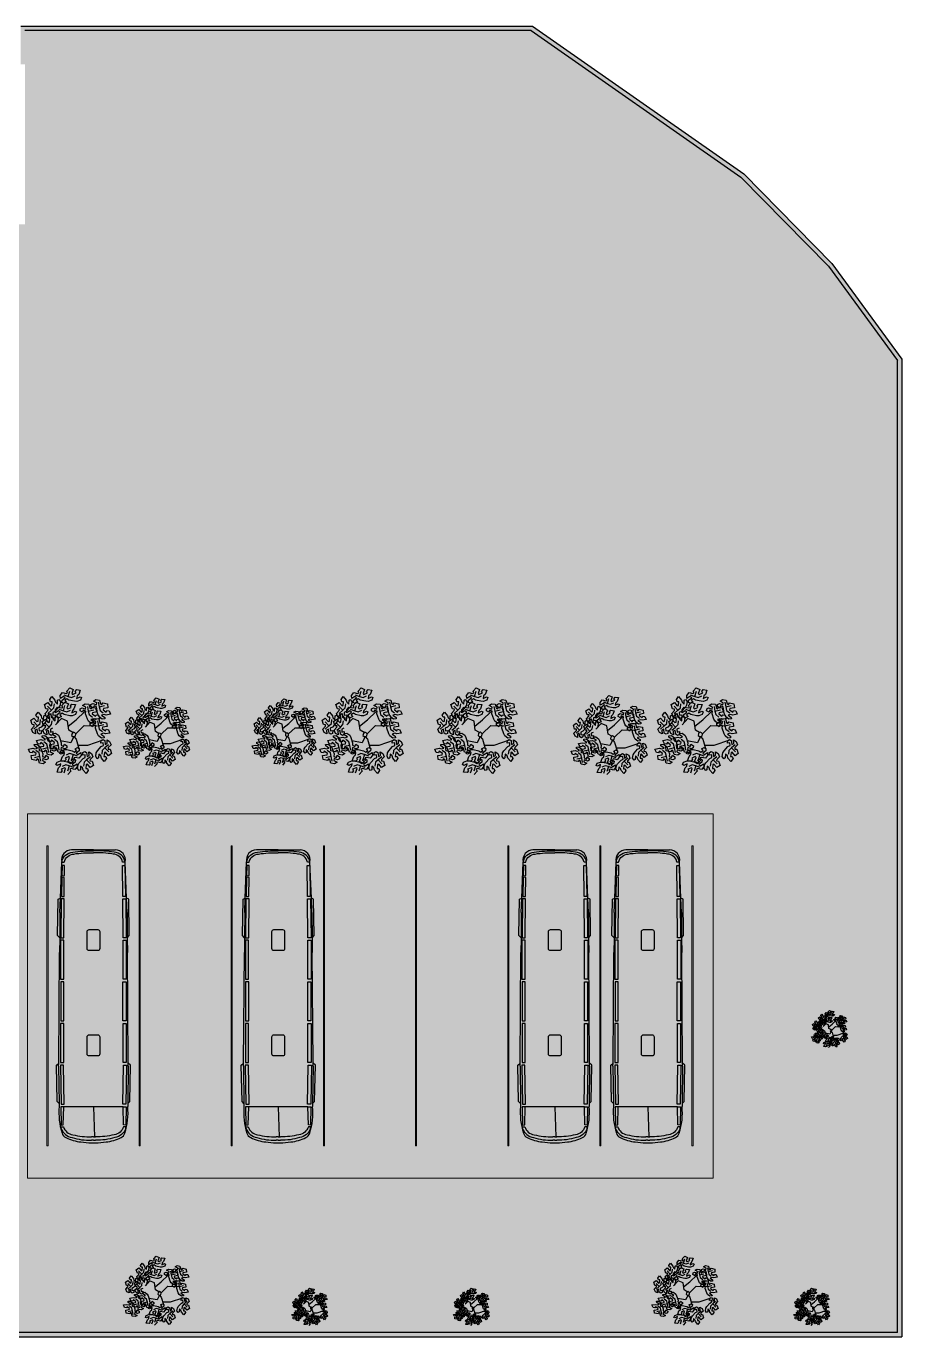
# Model space of a CAD drawing. Header units: metres. Extents: x 1186 to 11427, y -5173 to 11421.
# Drawn here: x 1625.1 to 1666, y 1522.6 to 1583.7 of the extents above; entities that cross this region are included whole.
import ezdxf

# ---------------------------------------------------------------- set-up
doc = ezdxf.new("R2010")
doc.units = ezdxf.units.M
doc.header["$LTSCALE"] = 8
doc.layers.get('0').update_dxf_attribs({"lineweight": 5})
for name, color, linetype in [('AL_MOBILIARIO', 8, 'Continuous'), ('AL_VEGETAÇÃO', 84, 'Continuous'), ('ARQ-PAR', 5, 'Continuous')]:
    doc.layers.add(name, color=color, linetype=linetype)

# ---------------------------------------------------------------- blocks, each defined once
blk = doc.blocks.new('arv7p')
at = {"layer": 'AL_VEGETAÇÃO', "color": 85}
for p, q in [((109.759, -13.507), (109.862, -13.37)), ((109.862, -13.37), (109.998, -13.53)), ((110.249, -13.319), (110.352, -13.184)), ((110.254, -13.457), (110.249, -13.319)), ((110.396, -13.362), (110.254, -13.457)), ((110.333, -13.537), (110.475, -13.427)), ((110.352, -13.184), (110.53, -13.229)), ((110.475, -13.427), (110.396, -13.362)), ((110.409, -13.286), (110.619, -13.363)), ((110.53, -13.229), (110.591, -13.2)), ((110.549, -13.114), (110.69, -12.957)), ((110.591, -13.2), (110.549, -13.114)), ((110.549, -13.114), (110.549, -13.114)), ((110.619, -13.363), (110.695, -13.111)), ((110.619, -13.363), (110.782, -13.406)), ((110.69, -12.957), (110.854, -13.032)), ((110.782, -13.406), (110.949, -13.335)), ((110.854, -13.032), (110.784, -13.23)), ((110.784, -13.23), (110.824, -13.269)), ((110.824, -13.269), (110.991, -13.198)), ((110.95, -13.128), (111.016, -13.045)), ((110.991, -13.198), (110.95, -13.128)), ((111.042, -13.339), (111.015, -13.461)), ((111.015, -13.461), (111.174, -13.381)), ((111.016, -13.045), (111.186, -13.067)), ((111.116, -13.264), (111.042, -13.339)), ((111.186, -13.067), (111.116, -13.264)), ((111.174, -13.381), (111.237, -13.415)), ((111.237, -13.415), (111.187, -13.528)), ((109.519, -13.745), (109.666, -13.641)), ((109.584, -13.946), (109.519, -13.745)), ((109.546, -14.152), (109.674, -14.019)), ((109.68, -13.953), (109.584, -13.946)), ((109.584, -13.946), (109.584, -13.946)), ((109.835, -14.009), (109.655, -13.818)), ((109.664, -14.153), (109.835, -14.009)), ((109.666, -13.641), (109.802, -13.8)), ((109.674, -14.019), (109.68, -13.953)), ((109.797, -13.606), (109.759, -13.507)), ((109.878, -13.606), (109.797, -13.606)), ((109.802, -13.8), (109.857, -13.785)), ((109.835, -14.009), (109.954, -13.89)), ((109.857, -13.785), (109.878, -13.606)), ((110.002, -14.063), (109.898, -14.112)), ((109.954, -13.89), (109.976, -13.71)), ((109.998, -13.53), (110.025, -13.632)), ((110.18, -13.862), (110.002, -14.063)), ((110.024, -13.99), (110.127, -13.855)), ((110.029, -14.129), (110.024, -13.99)), ((110.025, -13.632), (110.118, -13.715)), ((110.172, -14.034), (110.029, -14.129)), ((110.118, -13.715), (110.128, -13.538)), ((110.127, -13.855), (110.305, -13.9)), ((110.128, -13.538), (110.188, -13.501)), ((110.251, -14.098), (110.172, -14.034)), ((110.238, -13.771), (110.18, -13.862)), ((110.184, -13.957), (110.395, -14.034)), ((110.188, -13.501), (110.262, -13.601)), ((110.262, -13.601), (110.238, -13.771)), ((110.305, -13.9), (110.366, -13.871)), ((110.324, -13.785), (110.465, -13.628)), ((110.366, -13.871), (110.324, -13.785)), ((110.324, -13.785), (110.324, -13.785)), ((110.329, -13.637), (110.333, -13.537)), ((110.408, -13.686), (110.329, -13.637)), ((110.333, -13.537), (110.333, -13.537)), ((110.395, -14.034), (110.471, -13.783)), ((110.395, -14.034), (110.558, -14.078)), ((110.529, -13.628), (110.408, -13.686)), ((110.562, -13.468), (110.456, -13.541)), ((110.456, -13.541), (110.529, -13.628)), ((110.465, -13.628), (110.629, -13.703)), ((110.558, -14.078), (110.724, -14.007)), ((110.629, -13.703), (110.559, -13.901)), ((110.559, -13.901), (110.599, -13.941)), ((110.656, -13.534), (110.562, -13.468)), ((110.599, -13.941), (110.766, -13.87)), ((110.919, -13.588), (110.656, -13.534)), ((110.725, -13.799), (110.791, -13.717)), ((110.766, -13.87), (110.725, -13.799)), ((110.817, -14.01), (110.79, -14.132)), ((110.79, -14.132), (110.949, -14.053)), ((110.791, -13.717), (110.961, -13.738)), ((110.891, -13.935), (110.817, -14.01)), ((110.961, -13.738), (110.891, -13.935)), ((111.027, -13.592), (110.919, -13.588)), ((110.949, -14.053), (111.012, -14.086)), ((110.988, -14.459), (111.394, -14.059)), ((111.187, -13.528), (111.027, -13.592)), ((111.174, -14.027), (111.177, -13.935)), ((111.284, -14.103), (111.174, -14.027)), ((111.177, -13.935), (111.265, -13.889)), ((111.265, -13.889), (111.265, -13.889)), ((111.265, -13.889), (111.432, -13.957)), ((111.323, -13.997), (111.284, -14.103)), ((111.294, -13.78), (111.412, -13.706)), ((111.448, -13.856), (111.294, -13.78)), ((111.439, -14.052), (111.323, -13.997)), ((111.412, -13.706), (111.58, -13.728)), ((111.429, -14.167), (111.439, -14.052)), ((111.432, -13.957), (111.448, -13.856)), ((111.521, -13.829), (111.56, -14.049)), ((111.56, -14.049), (111.815, -13.989)), ((111.56, -14.049), (111.603, -14.212)), ((111.58, -13.728), (111.631, -13.905)), ((111.631, -13.905), (111.686, -13.943)), ((111.677, -13.829), (111.68, -13.736)), ((111.787, -13.905), (111.677, -13.829)), ((111.68, -13.736), (111.768, -13.69)), ((111.686, -13.943), (111.74, -13.864)), ((111.74, -13.864), (111.74, -13.864)), ((111.74, -13.864), (111.946, -13.908)), ((111.768, -13.69), (111.768, -13.69)), ((111.768, -13.69), (111.935, -13.758)), ((111.826, -13.799), (111.787, -13.905)), ((111.797, -13.581), (111.915, -13.508)), ((111.951, -13.657), (111.797, -13.581)), ((111.942, -13.853), (111.826, -13.799)), ((111.915, -13.508), (112.083, -13.529)), ((111.932, -13.968), (111.942, -13.853)), ((112.017, -14.223), (111.932, -13.968)), ((111.935, -13.758), (111.951, -13.657)), ((111.946, -13.908), (111.963, -14.087)), ((112.024, -13.63), (112.062, -13.85)), ((112.062, -13.85), (112.318, -13.791)), ((112.062, -13.85), (112.106, -14.014)), ((112.083, -13.529), (112.134, -13.706)), ((112.106, -14.014), (112.251, -14.123)), ((112.134, -13.706), (112.189, -13.744)), ((112.189, -13.744), (112.243, -13.665)), ((112.243, -13.665), (112.243, -13.665)), ((112.243, -13.665), (112.449, -13.709)), ((112.26, -13.927), (112.245, -13.981)), ((112.245, -13.981), (112.39, -14.09)), ((112.466, -13.888), (112.26, -13.927)), ((112.39, -14.09), (112.431, -14.019)), ((112.431, -14.019), (112.535, -14.036)), ((112.449, -13.709), (112.466, -13.888)), ((112.535, -14.036), (112.602, -14.193)), ((108.875, -14.475), (109.021, -14.371)), ((108.94, -14.676), (108.875, -14.475)), ((109.035, -14.683), (108.94, -14.676)), ((108.94, -14.676), (108.94, -14.676)), ((109.19, -14.739), (109.011, -14.548)), ((109.021, -14.371), (109.158, -14.53)), ((109.114, -14.237), (109.217, -14.101)), ((109.152, -14.336), (109.114, -14.237)), ((109.234, -14.336), (109.152, -14.336)), ((109.158, -14.53), (109.212, -14.516)), ((109.19, -14.739), (109.31, -14.62)), ((109.212, -14.516), (109.234, -14.336)), ((109.217, -14.101), (109.353, -14.26)), ((109.31, -14.62), (109.332, -14.44)), ((109.353, -14.26), (109.381, -14.362)), ((109.536, -14.592), (109.357, -14.793)), ((109.381, -14.362), (109.473, -14.446)), ((109.41, -14.528), (109.556, -14.424)), ((109.475, -14.729), (109.41, -14.528)), ((109.473, -14.446), (109.484, -14.269)), ((109.484, -14.269), (109.544, -14.231)), ((109.593, -14.501), (109.536, -14.592)), ((109.544, -14.231), (109.617, -14.331)), ((109.612, -14.308), (109.546, -14.152)), ((109.725, -14.792), (109.546, -14.601)), ((109.556, -14.424), (109.693, -14.583)), ((109.617, -14.331), (109.593, -14.501)), ((109.734, -14.373), (109.612, -14.308)), ((109.649, -14.29), (109.753, -14.154)), ((109.687, -14.389), (109.649, -14.29)), ((109.769, -14.389), (109.687, -14.389)), ((109.693, -14.583), (109.747, -14.568)), ((109.819, -14.166), (109.723, -14.202)), ((109.723, -14.202), (109.734, -14.373)), ((109.725, -14.792), (109.845, -14.673)), ((109.747, -14.568), (109.769, -14.389)), ((109.753, -14.154), (109.888, -14.313)), ((109.843, -14.344), (109.819, -14.166)), ((109.927, -14.398), (109.843, -14.344)), ((109.843, -14.344), (109.843, -14.344)), ((109.845, -14.673), (109.867, -14.493)), ((109.888, -14.313), (109.916, -14.415)), ((109.898, -14.112), (109.908, -14.24)), ((109.908, -14.24), (110.02, -14.221)), ((109.916, -14.415), (110.008, -14.498)), ((110.009, -14.354), (109.927, -14.398)), ((110.008, -14.498), (110.019, -14.321)), ((110.02, -14.221), (110.009, -14.354)), ((110.019, -14.321), (110.079, -14.284)), ((110.301, -14.396), (110.031, -14.69)), ((110.128, -14.554), (110.071, -14.645)), ((110.079, -14.284), (110.152, -14.384)), ((110.104, -14.308), (110.108, -14.208)), ((110.183, -14.357), (110.104, -14.308)), ((110.108, -14.208), (110.251, -14.098)), ((110.108, -14.208), (110.108, -14.208)), ((110.152, -14.384), (110.128, -14.554)), ((110.304, -14.3), (110.183, -14.357)), ((110.337, -14.139), (110.231, -14.213)), ((110.231, -14.213), (110.304, -14.3)), ((110.594, -14.511), (110.301, -14.396)), ((110.431, -14.205), (110.337, -14.139)), ((110.695, -14.259), (110.431, -14.205)), ((110.65, -14.932), (110.594, -14.511)), ((110.625, -14.744), (110.988, -14.459)), ((110.802, -14.263), (110.695, -14.259)), ((110.962, -14.199), (110.802, -14.263)), ((111.012, -14.086), (110.962, -14.199)), ((111.514, -14.422), (111.429, -14.167)), ((111.565, -14.517), (111.514, -14.422)), ((111.7, -14.623), (111.565, -14.517)), ((111.603, -14.212), (111.748, -14.321)), ((111.643, -14.705), (111.646, -14.613)), ((111.646, -14.613), (111.734, -14.567)), ((111.791, -14.403), (111.672, -14.441)), ((111.672, -14.441), (111.82, -14.539)), ((111.823, -14.61), (111.7, -14.623)), ((111.734, -14.567), (111.734, -14.567)), ((111.734, -14.567), (111.901, -14.634)), ((111.757, -14.125), (111.742, -14.18)), ((111.742, -14.18), (111.887, -14.288)), ((111.792, -14.675), (111.753, -14.781)), ((111.963, -14.087), (111.757, -14.125)), ((111.763, -14.458), (111.881, -14.384)), ((111.917, -14.534), (111.763, -14.458)), ((111.893, -14.43), (111.791, -14.403)), ((111.908, -14.73), (111.792, -14.675)), ((111.82, -14.539), (111.823, -14.61)), ((111.881, -14.384), (112.049, -14.406)), ((111.887, -14.288), (111.928, -14.218)), ((112.099, -14.392), (111.893, -14.43)), ((111.901, -14.634), (111.917, -14.534)), ((111.928, -14.218), (112.033, -14.234)), ((111.99, -14.507), (112.029, -14.727)), ((112.068, -14.318), (112.017, -14.223)), ((112.029, -14.727), (112.284, -14.667)), ((112.033, -14.234), (112.099, -14.392)), ((112.049, -14.406), (112.1, -14.583)), ((112.203, -14.424), (112.068, -14.318)), ((112.1, -14.583), (112.155, -14.621)), ((112.155, -14.621), (112.209, -14.542)), ((112.294, -14.204), (112.175, -14.242)), ((112.175, -14.242), (112.323, -14.34)), ((112.326, -14.411), (112.203, -14.424)), ((112.209, -14.542), (112.209, -14.542)), ((112.209, -14.542), (112.415, -14.586)), ((112.396, -14.231), (112.294, -14.204)), ((112.323, -14.34), (112.326, -14.411)), ((112.602, -14.193), (112.396, -14.231)), ((112.415, -14.586), (112.432, -14.765)), ((108.902, -14.882), (109.03, -14.749)), ((108.967, -15.038), (108.902, -14.882)), ((109.09, -15.103), (108.967, -15.038)), ((109.019, -14.883), (109.19, -14.739)), ((109.03, -14.749), (109.035, -14.683)), ((109.174, -14.896), (109.079, -14.932)), ((109.079, -14.932), (109.09, -15.103)), ((109.198, -15.074), (109.174, -14.896)), ((109.283, -15.128), (109.198, -15.074)), ((109.198, -15.074), (109.198, -15.074)), ((109.357, -14.793), (109.253, -14.842)), ((109.253, -14.842), (109.264, -14.97)), ((109.264, -14.97), (109.375, -14.951)), ((109.364, -15.084), (109.283, -15.128)), ((109.375, -14.951), (109.364, -15.084)), ((109.41, -15.196), (109.533, -15.183)), ((109.412, -15.267), (109.41, -15.196)), ((109.56, -15.365), (109.412, -15.267)), ((109.437, -14.935), (109.565, -14.802)), ((109.502, -15.091), (109.437, -14.935)), ((109.57, -14.736), (109.475, -14.729)), ((109.475, -14.729), (109.475, -14.729)), ((109.625, -15.156), (109.502, -15.091)), ((109.533, -15.183), (109.668, -15.289)), ((109.554, -14.936), (109.725, -14.792)), ((109.565, -14.802), (109.57, -14.736)), ((109.709, -14.949), (109.614, -14.985)), ((109.614, -14.985), (109.625, -15.156)), ((109.627, -15.301), (109.834, -15.263)), ((109.733, -15.127), (109.709, -14.949)), ((109.818, -15.181), (109.733, -15.127)), ((109.733, -15.127), (109.733, -15.127)), ((109.892, -14.846), (109.788, -14.895)), ((109.788, -14.895), (109.799, -15.023)), ((109.799, -15.023), (109.91, -15.004)), ((109.899, -15.137), (109.818, -15.181)), ((109.834, -15.263), (109.935, -15.291)), ((109.91, -15.004), (109.899, -15.137)), ((109.903, -15.084), (110.027, -15.07)), ((109.906, -15.155), (109.903, -15.084)), ((110.054, -15.252), (109.906, -15.155)), ((109.935, -15.291), (110.054, -15.252)), ((110.027, -15.07), (110.162, -15.176)), ((110.162, -15.176), (110.212, -15.272)), ((110.212, -15.272), (110.297, -15.527)), ((110.842, -15.047), (110.65, -14.932)), ((110.887, -15.237), (110.74, -15.521)), ((110.798, -15.097), (110.781, -15.186)), ((110.781, -15.186), (110.832, -15.233)), ((110.841, -15.047), (110.798, -15.097)), ((110.832, -15.233), (110.887, -15.237)), ((110.874, -15.028), (110.841, -15.047)), ((110.931, -15.06), (110.874, -15.028)), ((110.887, -15.237), (110.933, -15.228)), ((110.887, -15.237), (110.988, -15.363)), ((110.977, -15.1), (110.931, -15.06)), ((110.933, -15.228), (110.961, -15.194)), ((110.961, -15.194), (110.975, -15.121)), ((110.975, -15.121), (110.977, -15.1)), ((110.977, -15.1), (111.371, -14.722)), ((111.371, -14.722), (111.991, -14.732)), ((111.753, -14.781), (111.643, -14.705)), ((111.899, -14.844), (111.908, -14.73)), ((111.983, -15.1), (111.899, -14.844)), ((112.034, -15.195), (111.983, -15.1)), ((112.029, -14.727), (112.072, -14.89)), ((112.169, -15.301), (112.034, -15.195)), ((112.072, -14.89), (112.217, -14.999)), ((112.26, -15.081), (112.141, -15.119)), ((112.141, -15.119), (112.289, -15.217)), ((112.292, -15.288), (112.169, -15.301)), ((112.226, -14.803), (112.211, -14.858)), ((112.211, -14.858), (112.356, -14.966)), ((112.432, -14.765), (112.226, -14.803)), ((112.362, -15.108), (112.26, -15.081)), ((112.289, -15.217), (112.292, -15.288)), ((112.356, -14.966), (112.397, -14.896)), ((112.568, -15.07), (112.362, -15.108)), ((112.397, -14.896), (112.502, -14.912)), ((112.502, -14.912), (112.568, -15.07)), ((108.763, -15.817), (108.969, -15.78)), ((108.83, -15.975), (108.763, -15.817)), ((108.969, -15.78), (109.071, -15.807)), ((109.039, -15.6), (109.162, -15.586)), ((109.042, -15.671), (109.039, -15.6)), ((109.19, -15.769), (109.042, -15.671)), ((109.071, -15.807), (109.19, -15.769)), ((109.259, -15.997), (109.114, -15.888)), ((109.134, -15.414), (109.34, -15.376)), ((109.2, -15.571), (109.134, -15.414)), ((109.162, -15.586), (109.297, -15.692)), ((109.305, -15.588), (109.2, -15.571)), ((109.27, -15.719), (109.476, -15.68)), ((109.287, -15.898), (109.27, -15.719)), ((109.493, -15.942), (109.287, -15.898)), ((109.297, -15.692), (109.348, -15.788)), ((109.345, -15.517), (109.305, -15.588)), ((109.34, -15.376), (109.441, -15.403)), ((109.49, -15.626), (109.345, -15.517)), ((109.348, -15.788), (109.433, -16.043)), ((109.673, -15.757), (109.418, -15.816)), ((109.441, -15.403), (109.56, -15.365)), ((109.476, -15.68), (109.49, -15.626)), ((109.63, -15.593), (109.485, -15.484)), ((109.547, -15.863), (109.493, -15.942)), ((109.602, -15.901), (109.547, -15.863)), ((109.694, -15.459), (109.627, -15.301)), ((109.673, -15.757), (109.63, -15.593)), ((109.668, -15.289), (109.719, -15.384)), ((109.712, -15.977), (109.673, -15.757)), ((109.798, -15.476), (109.694, -15.459)), ((109.719, -15.384), (109.803, -15.639)), ((109.763, -15.606), (109.969, -15.568)), ((109.781, -15.786), (109.763, -15.606)), ((109.987, -15.829), (109.781, -15.786)), ((109.801, -15.849), (109.785, -15.95)), ((109.803, -15.639), (109.794, -15.754)), ((109.794, -15.754), (109.91, -15.808)), ((109.839, -15.405), (109.798, -15.476)), ((109.967, -15.917), (109.801, -15.849)), ((109.984, -15.514), (109.839, -15.405)), ((109.91, -15.808), (109.949, -15.702)), ((110.167, -15.644), (109.911, -15.704)), ((109.949, -15.702), (110.059, -15.778)), ((110.056, -15.871), (109.967, -15.917)), ((109.969, -15.568), (109.984, -15.514)), ((110.123, -15.481), (109.979, -15.372)), ((110.041, -15.75), (109.987, -15.829)), ((109.987, -15.829), (109.987, -15.829)), ((110.096, -15.788), (110.041, -15.75)), ((110.059, -15.778), (110.056, -15.871)), ((110.146, -15.965), (110.096, -15.788)), ((110.167, -15.644), (110.123, -15.481)), ((110.206, -15.865), (110.167, -15.644)), ((110.74, -15.521), (110.267, -15.436)), ((110.295, -15.737), (110.278, -15.837)), ((110.278, -15.837), (110.432, -15.914)), ((110.282, -15.905), (110.441, -15.841)), ((110.297, -15.527), (110.287, -15.641)), ((110.287, -15.641), (110.403, -15.696)), ((110.461, -15.805), (110.295, -15.737)), ((110.403, -15.696), (110.443, -15.59)), ((110.441, -15.841), (110.549, -15.845)), ((110.443, -15.59), (110.553, -15.666)), ((110.55, -15.759), (110.461, -15.805)), ((110.461, -15.805), (110.461, -15.805)), ((110.549, -15.845), (110.812, -15.899)), ((110.553, -15.666), (110.55, -15.759)), ((110.812, -15.899), (110.907, -15.965)), ((110.907, -15.965), (111.012, -15.891)), ((110.94, -15.804), (111.061, -15.747)), ((111.012, -15.891), (110.94, -15.804)), ((110.988, -15.363), (111.112, -15.794)), ((111.135, -15.896), (110.993, -16.006)), ((111.061, -15.747), (111.139, -15.796)), ((111.068, -15.639), (111.529, -15.636)), ((111.139, -15.796), (111.135, -15.896)), ((111.135, -15.896), (111.135, -15.896)), ((111.529, -15.636), (112.25, -15.394)), ((111.986, -15.905), (112.165, -15.704)), ((112.147, -15.547), (112.158, -15.413)), ((112.259, -15.528), (112.147, -15.547)), ((112.158, -15.413), (112.24, -15.37)), ((112.165, -15.704), (112.269, -15.656)), ((112.212, -15.878), (112.191, -16.058)), ((112.332, -15.758), (112.212, -15.878)), ((112.24, -15.37), (112.324, -15.423)), ((112.269, -15.656), (112.259, -15.528)), ((112.324, -15.423), (112.324, -15.423)), ((112.324, -15.423), (112.348, -15.602)), ((112.503, -15.615), (112.332, -15.758)), ((112.332, -15.758), (112.512, -15.95)), ((112.348, -15.602), (112.444, -15.565)), ((112.444, -15.565), (112.433, -15.394)), ((112.433, -15.394), (112.555, -15.459)), ((112.493, -15.748), (112.487, -15.815)), ((112.487, -15.815), (112.582, -15.822)), ((112.62, -15.616), (112.493, -15.748)), ((112.555, -15.459), (112.62, -15.616)), ((112.582, -15.822), (112.582, -15.822)), ((112.582, -15.822), (112.648, -16.022)), ((108.934, -15.992), (108.83, -15.975)), ((108.899, -16.122), (109.105, -16.084)), ((108.916, -16.302), (108.899, -16.122)), ((109.122, -16.345), (108.916, -16.302)), ((108.975, -15.921), (108.934, -15.992)), ((109.12, -16.03), (108.975, -15.921)), ((109.303, -16.16), (109.047, -16.22)), ((109.105, -16.084), (109.12, -16.03)), ((109.176, -16.267), (109.122, -16.345)), ((109.122, -16.345), (109.122, -16.345)), ((109.231, -16.305), (109.176, -16.267)), ((109.282, -16.481), (109.231, -16.305)), ((109.303, -16.16), (109.259, -15.997)), ((109.45, -16.503), (109.282, -16.481)), ((109.342, -16.381), (109.303, -16.16)), ((109.43, -16.253), (109.414, -16.354)), ((109.414, -16.354), (109.568, -16.43)), ((109.433, -16.043), (109.423, -16.158)), ((109.423, -16.158), (109.539, -16.212)), ((109.597, -16.321), (109.43, -16.253)), ((109.568, -16.43), (109.45, -16.503)), ((109.493, -15.942), (109.493, -15.942)), ((109.539, -16.212), (109.578, -16.106)), ((109.578, -16.106), (109.689, -16.182)), ((109.685, -16.275), (109.597, -16.321)), ((109.597, -16.321), (109.597, -16.321)), ((109.652, -16.078), (109.602, -15.901)), ((109.821, -16.099), (109.652, -16.078)), ((109.689, -16.182), (109.685, -16.275)), ((109.785, -15.95), (109.938, -16.026)), ((109.938, -16.026), (109.821, -16.099)), ((109.967, -15.917), (109.967, -15.917)), ((110.05, -16.545), (110.1, -16.431)), ((110.1, -16.431), (110.259, -16.367)), ((110.271, -16.499), (110.113, -16.578)), ((110.314, -15.987), (110.146, -15.965)), ((110.232, -16.018), (110.282, -15.905)), ((110.295, -16.051), (110.232, -16.018)), ((110.245, -16.621), (110.271, -16.499)), ((110.259, -16.367), (110.367, -16.371)), ((110.282, -16.366), (110.352, -16.169)), ((110.452, -16.387), (110.282, -16.366)), ((110.453, -15.972), (110.295, -16.051)), ((110.432, -15.914), (110.314, -15.987)), ((110.352, -16.169), (110.427, -16.094)), ((110.367, -16.371), (110.631, -16.425)), ((110.427, -16.094), (110.453, -15.972)), ((110.519, -16.305), (110.452, -16.387)), ((110.644, -16.163), (110.478, -16.235)), ((110.478, -16.235), (110.519, -16.305)), ((110.686, -16.026), (110.519, -16.097)), ((110.614, -16.401), (110.684, -16.203)), ((110.778, -16.476), (110.614, -16.401)), ((110.631, -16.425), (110.725, -16.491)), ((110.684, -16.203), (110.644, -16.163)), ((110.849, -16.07), (110.686, -16.026)), ((110.725, -16.491), (110.83, -16.418)), ((110.758, -16.331), (110.879, -16.273)), ((110.83, -16.418), (110.758, -16.331)), ((110.849, -16.07), (110.773, -16.322)), ((110.919, -16.319), (110.778, -16.476)), ((110.953, -16.422), (110.811, -16.533)), ((111.059, -16.147), (110.849, -16.07)), ((110.938, -16.204), (110.878, -16.233)), ((110.878, -16.233), (110.919, -16.319)), ((110.879, -16.273), (110.958, -16.322)), ((110.89, -16.597), (111.033, -16.502)), ((110.919, -16.319), (110.919, -16.319)), ((111.117, -16.249), (110.938, -16.204)), ((110.958, -16.322), (110.953, -16.422)), ((110.953, -16.422), (110.953, -16.422)), ((110.993, -16.006), (111.072, -16.07)), ((111.033, -16.502), (111.038, -16.64)), ((111.072, -16.07), (111.215, -15.975)), ((111.08, -16.555), (111.137, -16.464)), ((111.22, -16.114), (111.117, -16.249)), ((111.137, -16.464), (111.316, -16.263)), ((111.215, -15.975), (111.22, -16.114)), ((111.297, -16.105), (111.308, -15.972)), ((111.409, -16.086), (111.297, -16.105)), ((111.308, -15.972), (111.39, -15.928)), ((111.316, -16.263), (111.42, -16.214)), ((111.363, -16.436), (111.341, -16.616)), ((111.482, -16.317), (111.363, -16.436)), ((111.39, -15.928), (111.474, -15.982)), ((111.42, -16.214), (111.409, -16.086)), ((111.474, -15.982), (111.474, -15.982)), ((111.474, -15.982), (111.499, -16.16)), ((111.654, -16.173), (111.482, -16.317)), ((111.482, -16.317), (111.662, -16.508)), ((111.499, -16.16), (111.594, -16.124)), ((111.594, -16.124), (111.583, -15.953)), ((111.583, -15.953), (111.705, -16.018)), ((111.643, -16.307), (111.637, -16.373)), ((111.637, -16.373), (111.733, -16.38)), ((111.771, -16.174), (111.643, -16.307)), ((111.705, -16.018), (111.771, -16.174)), ((111.733, -16.38), (111.733, -16.38)), ((111.733, -16.38), (111.798, -16.581)), ((111.905, -16.167), (111.929, -15.997)), ((111.978, -16.267), (111.905, -16.167)), ((111.929, -15.997), (111.986, -15.905)), ((112.038, -16.229), (111.978, -16.267)), ((112.049, -16.052), (112.038, -16.229)), ((112.142, -16.136), (112.049, -16.052)), ((112.169, -16.238), (112.142, -16.136)), ((112.305, -16.397), (112.169, -16.238)), ((112.31, -15.982), (112.289, -16.162)), ((112.289, -16.162), (112.37, -16.162)), ((112.408, -16.261), (112.305, -16.397)), ((112.365, -15.968), (112.31, -15.982)), ((112.501, -16.127), (112.365, -15.968)), ((112.37, -16.162), (112.408, -16.261)), ((112.648, -16.022), (112.501, -16.127)), ((110.113, -16.578), (110.05, -16.545)), ((110.101, -16.893), (110.171, -16.695)), ((110.27, -16.914), (110.101, -16.893)), ((110.171, -16.695), (110.245, -16.621)), ((110.337, -16.832), (110.27, -16.914)), ((110.463, -16.69), (110.296, -16.761)), ((110.296, -16.761), (110.337, -16.832)), ((110.504, -16.553), (110.337, -16.624)), ((110.433, -16.927), (110.502, -16.73)), ((110.502, -16.73), (110.463, -16.69)), ((110.667, -16.597), (110.504, -16.553)), ((110.667, -16.597), (110.591, -16.848)), ((110.737, -16.845), (110.596, -17.002)), ((110.877, -16.673), (110.667, -16.597)), ((110.756, -16.731), (110.696, -16.759)), ((110.696, -16.759), (110.737, -16.845)), ((110.737, -16.845), (110.737, -16.845)), ((110.935, -16.775), (110.756, -16.731)), ((110.811, -16.533), (110.89, -16.597)), ((111.038, -16.64), (110.935, -16.775)), ((111.055, -16.725), (111.08, -16.555)), ((111.129, -16.825), (111.055, -16.725)), ((111.189, -16.787), (111.129, -16.825)), ((111.199, -16.61), (111.189, -16.787)), ((111.292, -16.694), (111.199, -16.61)), ((111.319, -16.796), (111.292, -16.694)), ((111.455, -16.955), (111.319, -16.796)), ((111.461, -16.54), (111.439, -16.72)), ((111.439, -16.72), (111.521, -16.72)), ((111.558, -16.819), (111.455, -16.955)), ((111.515, -16.526), (111.461, -16.54)), ((111.651, -16.685), (111.515, -16.526)), ((111.521, -16.72), (111.558, -16.819)), ((111.798, -16.581), (111.651, -16.685))]:
    blk.add_line(p, q, dxfattribs=at)
blk = doc.blocks.new('bus_p')
at = {"layer": 'AL_MOBILIARIO'}
for p, q in [((14.852, -42.602), (13.164, -42.667)), ((13.164, -42.667), (13.164, -42.785)), ((14.893, -42.502), (14.852, -42.602)), ((15.516, -42.581), (14.852, -42.602)), ((16.588, -42.474), (14.893, -42.502)), ((15.516, -42.581), (16.702, -42.57)), ((16.702, -42.57), (16.588, -42.474)), ((16.702, -42.57), (17.394, -42.564)), ((22.55, -42.522), (17.394, -42.564)), ((22.643, -42.414), (22.55, -42.522)), ((22.694, -42.521), (22.55, -42.522)), ((24.333, -42.455), (22.643, -42.414)), ((22.694, -42.521), (24.433, -42.544)), ((24.433, -42.544), (24.333, -42.455)), ((24.433, -42.544), (24.578, -42.546)), ((24.587, -42.768), (24.587, -45.524)), ((12.601, -44.146), (12.601, -43.127)), ((12.601, -44.146), (12.601, -45.165)), ((24.587, -44.146), (25.983, -44.098)), ((13.164, -45.625), (13.164, -45.507)), ((14.852, -45.69), (13.164, -45.625)), ((15.516, -45.711), (14.852, -45.69)), ((14.893, -45.79), (14.852, -45.69)), ((16.588, -45.819), (14.893, -45.79)), ((15.516, -45.711), (16.702, -45.722)), ((16.702, -45.722), (16.588, -45.819)), ((16.702, -45.722), (17.394, -45.728)), ((22.55, -45.77), (17.394, -45.728)), ((22.694, -45.771), (22.55, -45.77)), ((22.643, -45.879), (22.55, -45.77)), ((24.333, -45.838), (22.643, -45.879)), ((22.694, -45.771), (24.433, -45.748)), ((24.433, -45.748), (24.333, -45.838)), ((24.433, -45.748), (24.578, -45.746))]:
    blk.add_line(p, q, dxfattribs=at)
for points in [[(13.164, -42.667, 0.341663), (12.705, -43.177, 0.034688), (12.638, -44.145, -0.003915)], [(13.164, -42.785, 0.348631), (12.791, -43.231, 0.053738), (12.739, -44.145, -0.027372)], [(25.595, -42.64), (25.514, -42.64), (25.514, -42.742, -0.297448), (25.889, -43.184, -0.074649), (25.981, -44.049, -0.992585)], [(25.595, -42.64, -0.287049), (26.013, -43.152, -0.090034), (26.146, -44.048, -1.028789)], [(12.638, -44.146, -0.000026), (12.638, -44.145, 0.003683)], [(12.638, -44.146, -0.000026), (12.638, -44.145, 0.003683)], [(12.638, -44.146, 0.000026), (12.638, -44.147, -0.003683)], [(12.638, -44.146, 0.000026), (12.638, -44.147, -0.003683)], [(13.164, -45.625, -0.341663), (12.705, -45.115, -0.034688), (12.638, -44.147, 0.003915)], [(13.164, -45.507, -0.348631), (12.791, -45.061, -0.053738), (12.739, -44.148, 0.027372)], [(25.595, -45.652), (25.514, -45.652), (25.514, -45.55, 0.297448), (25.889, -45.108, 0.074649), (25.981, -44.243, 0.992585)], [(25.595, -45.652, 0.287049), (26.013, -45.14, 0.090034), (26.146, -44.244, 1.028789)], [(25.984, -44.146, 0.006599), (25.981, -44.049, 0.928253)], [(25.984, -44.146, -0.006599), (25.981, -44.243, -0.928253)], [(26.149, -44.146, 0.007789), (26.146, -44.048, 0.966191)], [(26.149, -44.146, -0.007789), (26.146, -44.244, -0.966191)]]:
    blk.add_lwpolyline(points, format="xyb", dxfattribs=at)
blk.add_lwpolyline([(13.327, -42.679), (14.776, -42.65), (14.77, -42.78), (13.331, -42.795), (13.327, -42.679)], dxfattribs=at)
for points in [[(16.704, -42.767), (14.885, -42.783), (14.884, -42.634), (16.703, -42.618)], [(18.631, -42.763), (16.812, -42.763), (16.812, -42.613), (18.631, -42.613)], [(20.574, -42.769), (18.756, -42.769), (18.756, -42.62), (20.575, -42.62)], [(22.518, -42.763), (20.699, -42.763), (20.699, -42.614), (22.519, -42.614)], [(24.462, -42.781), (22.644, -42.75), (22.646, -42.601), (24.465, -42.632)], [(25.434, -42.739), (24.587, -42.768), (24.59, -42.619), (25.437, -42.635)], [(13.791, -45.503), (13.331, -45.498), (13.327, -45.613), (13.806, -45.623)], [(14.77, -45.512), (13.88, -45.507), (13.876, -45.623), (14.776, -45.642)], [(16.704, -45.525), (14.885, -45.509), (14.884, -45.658), (16.703, -45.675)], [(18.631, -45.53), (16.812, -45.53), (16.812, -45.679), (18.631, -45.679)], [(20.574, -45.524), (18.756, -45.524), (18.756, -45.673), (20.575, -45.673)], [(22.518, -45.529), (20.699, -45.529), (20.699, -45.678), (22.519, -45.678)], [(24.462, -45.511), (22.644, -45.542), (22.646, -45.691), (24.465, -45.661)], [(25.434, -45.553), (24.587, -45.524), (24.59, -45.673), (25.437, -45.658)]]:
    blk.add_lwpolyline(points, close=True, dxfattribs=at)
for points in [[(16.405, -43.851), (17.207, -43.851, -0.414214), (17.297, -43.941), (17.297, -44.351, -0.414214), (17.207, -44.441), (16.405, -44.441, -0.414214), (16.315, -44.351), (16.315, -43.941, -0.414214)], [(21.319, -43.851), (22.122, -43.851, -0.414214), (22.212, -43.941), (22.212, -44.351, -0.414214), (22.122, -44.441), (21.319, -44.441, -0.414214), (21.229, -44.351), (21.229, -43.941, -0.414214)]]:
    blk.add_lwpolyline(points, format="xyb", close=True, dxfattribs=at)
for centre, radius, start, end in [((13.07, -43.127), 0.469, 78.52265, 180), ((24.87, -45.683), 3.15, 72.53797, 95.31912), ((25.703, -43.017), 0.357, 25.84124, 71.75702), ((24.071, -43.807), 2.17, 6.50862, 25.84124), ((22.334, -44.102), 3.931, 0.79761, 7.90516), ((22.334, -44.19), 3.931, 352.09484, 359.20239), ((20.468, -44.062), 5.796, 359.17009, 0.14659), ((20.468, -44.23), 5.796, 359.85341, 0.82991), ((13.07, -45.165), 0.469, 180, 281.47735), ((24.071, -44.485), 2.17, 334.15876, 353.49138), ((24.87, -42.609), 3.15, 264.68088, 287.46203), ((25.703, -45.275), 0.357, 288.24298, 334.15876)]:
    blk.add_arc(centre, radius, start, end, dxfattribs=at)

msp = doc.modelspace()

# ---------------------------------------------------------------- hatches: boundary and pattern name
at = {"true_color": 0xc7c8ca}
h = msp.add_hatch(dxfattribs=at)
h.set_pattern_fill('DOTS', color=9, scale=0.13)
h.set_pattern_definition([(0, (-2967.09578, 357.83482), (0.1031875, 0.206375), [0, -0.206375])])
h.paths.add_polyline_path([(1619.46, 1546.384), (1601.26, 1546.384), (1601.26, 1574.484), (1598.81, 1574.484), (1597.724, 1567.367), (1572.124, 1567.367), (1572.124, 1530.667), (1572.49, 1528.19), (1573.479, 1525.195), (1574.828, 1522.783), (1605.956, 1522.783), (1605.956, 1524.403), (1605.956, 1525.153), (1605.956, 1525.803), (1605.956, 1527.253), (1605.956, 1527.503), (1606.206, 1527.503), (1608.406, 1527.503), (1611.106, 1527.503), (1613.656, 1527.503), (1615.756, 1527.503), (1616.006, 1527.503), (1616.006, 1527.253), (1616.006, 1526.103), (1616.006, 1525.903), (1616.006, 1525.163), (1616.006, 1524.483), (1616.006, 1522.783), (1617.756, 1522.783), (1621.406, 1522.783), (1665.756, 1522.783), (1665.756, 1568.133), (1662.542, 1572.532), (1658.453, 1576.696), (1648.66, 1583.534), (1625.04, 1583.534), (1625.04, 1574.484), (1619.46, 1574.484)])
h.paths.add_polyline_path([(1657.156, 1546.983), (1657.156, 1529.983), (1625.156, 1529.983), (1625.156, 1546.983)], flags=16)
h.paths.add_polyline_path([(1616.006, 1544.634, -1), (1613.506, 1544.634, -1)], flags=16)
h.paths.add_polyline_path([(1615.656, 1544.634, -1), (1613.856, 1544.634, -1)], flags=0)
h.paths.add_polyline_path([(1616.006, 1538.183, -1), (1613.506, 1538.183, -1)], flags=16)
h.paths.add_polyline_path([(1615.656, 1538.183, -1), (1613.856, 1538.183, -1)], flags=0)
h.paths.add_polyline_path([(1616.006, 1531.731, -1), (1613.506, 1531.731, -1)], flags=16)
h.paths.add_polyline_path([(1615.656, 1531.731, -1), (1613.856, 1531.731, -1)], flags=0)
h.paths.add_polyline_path([(1590.528, 1559.583), (1590.528, 1533.583), (1579.528, 1533.583), (1579.528, 1559.583)], flags=16)
h.paths.add_polyline_path([(1590.028, 1559.083), (1590.028, 1534.083), (1580.028, 1534.083), (1580.028, 1559.083)], flags=0)
at = {"true_color": 0x939598}
h = msp.add_hatch(color=252, dxfattribs=at)
h.dxf.hatch_style = 1
h.paths.add_polyline_path([(1648.723, 1583.734), (1624.84, 1583.734), (1624.84, 1581.954), (1625.04, 1581.954), (1625.04, 1583.534), (1648.66, 1583.534), (1658.453, 1576.696), (1662.542, 1572.532), (1665.756, 1568.133), (1665.956, 1568.198), (1662.695, 1572.661), (1658.583, 1576.85)])
h = msp.add_hatch(color=252, dxfattribs=at)
h.dxf.hatch_style = 1
h.paths.add_polyline_path([(1665.956, 1568.198), (1665.756, 1568.133), (1665.756, 1522.783), (1665.956, 1522.783)])
at = {"true_color": 0xc7c8ca}
h = msp.add_hatch(color=9, dxfattribs=at)
h.dxf.hatch_style = 1
h.paths.add_polyline_path([(1625.156, 1546.983), (1625.156, 1529.983), (1657.156, 1529.983), (1657.156, 1546.983)])
at = {"true_color": 0xf8d731}
h = msp.add_hatch(color=40, dxfattribs=at)
h.dxf.hatch_style = 1
h.paths.add_polyline_path([(1626.116, 1545.496), (1626.066, 1545.496), (1626.066, 1531.496), (1626.116, 1531.496)])
h = msp.add_hatch(color=40, dxfattribs=at)
h.dxf.hatch_style = 1
h.paths.add_polyline_path([(1626.116, 1545.496), (1626.066, 1545.496), (1626.066, 1531.496), (1626.116, 1531.496)])
h = msp.add_hatch(color=40, dxfattribs=at)
h.dxf.hatch_style = 1
h.paths.add_polyline_path([(1630.416, 1545.496), (1630.366, 1545.496), (1630.366, 1531.496), (1630.416, 1531.496)])
h = msp.add_hatch(color=40, dxfattribs=at)
h.dxf.hatch_style = 1
h.paths.add_polyline_path([(1634.716, 1545.496), (1634.666, 1545.496), (1634.666, 1531.496), (1634.716, 1531.496)])
h = msp.add_hatch(color=40, dxfattribs=at)
h.dxf.hatch_style = 1
h.paths.add_polyline_path([(1639.016, 1545.496), (1638.966, 1545.496), (1638.966, 1531.496), (1639.016, 1531.496)])
h = msp.add_hatch(color=40, dxfattribs=at)
h.dxf.hatch_style = 1
h.paths.add_polyline_path([(1643.316, 1545.496), (1643.266, 1545.496), (1643.266, 1531.496), (1643.316, 1531.496)])
h = msp.add_hatch(color=40, dxfattribs=at)
h.dxf.hatch_style = 1
h.paths.add_polyline_path([(1647.616, 1545.496), (1647.566, 1545.496), (1647.566, 1531.496), (1647.616, 1531.496)])
h = msp.add_hatch(color=40, dxfattribs=at)
h.dxf.hatch_style = 1
h.paths.add_polyline_path([(1651.916, 1545.496), (1651.866, 1545.496), (1651.866, 1531.496), (1651.916, 1531.496)])
h = msp.add_hatch(color=40, dxfattribs=at)
h.dxf.hatch_style = 1
h.paths.add_polyline_path([(1656.216, 1545.496), (1656.166, 1545.496), (1656.166, 1531.496), (1656.216, 1531.496)])
at = {"true_color": 0x939598}
h = msp.add_hatch(color=252, dxfattribs=at)
h.dxf.hatch_style = 1
h.paths.add_polyline_path([(1665.956, 1522.783), (1665.756, 1522.783), (1621.406, 1522.783), (1621.406, 1522.583), (1665.756, 1522.583), (1665.956, 1522.583)])

# ---------------------------------------------------------------- linework, layer by layer
for p, q in [((1626.066, 1545.496), (1626.116, 1545.496)), ((1626.116, 1545.446), (1626.116, 1545.496)), ((1626.116, 1531.546), (1626.116, 1531.496))]:
    msp.add_line(p, q)
for points in [[(1625.156, 1529.983), (1657.156, 1529.983), (1657.156, 1546.983), (1625.156, 1546.983)], [(1626.116, 1531.496), (1626.066, 1531.496), (1626.066, 1545.496), (1626.116, 1545.496)], [(1630.416, 1531.496), (1630.366, 1531.496), (1630.366, 1545.496), (1630.416, 1545.496)], [(1634.716, 1531.496), (1634.666, 1531.496), (1634.666, 1545.496), (1634.716, 1545.496)], [(1639.016, 1531.496), (1638.966, 1531.496), (1638.966, 1545.496), (1639.016, 1545.496)], [(1643.316, 1531.496), (1643.266, 1531.496), (1643.266, 1545.496), (1643.316, 1545.496)], [(1647.616, 1531.496), (1647.566, 1531.496), (1647.566, 1545.496), (1647.616, 1545.496)], [(1651.916, 1531.496), (1651.866, 1531.496), (1651.866, 1545.496), (1651.916, 1545.496)], [(1656.216, 1531.496), (1656.166, 1531.496), (1656.166, 1545.496), (1656.216, 1545.496)]]:
    msp.add_lwpolyline(points, close=True)
for points in [[(1626.116, 1531.496), (1626.066, 1531.496), (1626.066, 1545.496), (1626.116, 1545.496)], [(1626.116, 1531.546), (1626.116, 1545.446)]]:
    msp.add_lwpolyline(points)
at = {"layer": 'ARQ-PAR'}
for p, q in [((1648.66, 1583.534), (1625.04, 1583.534)), ((1665.756, 1522.783), (1665.756, 1568.133)), ((1665.756, 1522.783), (1665.756, 1568.133)), ((1665.756, 1522.783), (1621.406, 1522.783)), ((1621.406, 1522.583), (1665.756, 1522.583)), ((1665.756, 1522.583), (1665.956, 1522.583))]:
    msp.add_line(p, q, dxfattribs=at)
for points in [[(1624.84, 1583.734), (1648.723, 1583.734), (1658.583, 1576.85), (1662.695, 1572.661), (1665.956, 1568.198), (1665.956, 1522.583)], [(1648.66, 1583.534), (1658.453, 1576.696), (1662.542, 1572.532), (1665.756, 1568.133)]]:
    msp.add_lwpolyline(points, dxfattribs=at)

# ---------------------------------------------------------------- block references
at = {"layer": 'AL_MOBILIARIO', "rotation": 270}
for p in [(1672.383, 1557.9), (1681.006, 1557.9), (1693.912, 1557.9), (1698.251, 1557.9)]:
    msp.add_blockref('bus_p', p, dxfattribs=at)
at = {"layer": 'AL_VEGETAÇÃO', "color": 98}
for p in [(1516.437, 1565.823), (1530.033, 1565.823), (1535.401, 1565.823), (1545.677, 1565.823)]:
    msp.add_blockref('arv7p', p, dxfattribs=at)
for p, xscale, yscale, zscale in [((1543.228, 1562.694), 0.794458301221654, 0.794458301221654, 0.794458301221654), ((1552.177, 1562.297), 0.7674156513912749, 0.7674156513912749, 0.7674156513912749), ((1551.357, 1564.323), 0.9118158314704488, 0.9118158314704488, 0.9118158314704488), ((1615.088, 1543.369), 0.429015312297905, 0.429015312297905, 0.429015312297905), ((1543.228, 1536.633), 0.794458301221654, 0.794458301221654, 0.794458301221654), ((1567.889, 1536.633), 0.794458301221654, 0.794458301221654, 0.794458301221654), ((1590.834, 1530.411), 0.429015312297905, 0.429015312297905, 0.429015312297905), ((1598.378, 1530.411), 0.429015312297905, 0.429015312297905, 0.429015312297905), ((1614.26, 1530.411), 0.429015312297905, 0.429015312297905, 0.429015312297905)]:
    msp.add_blockref('arv7p', p, dxfattribs=dict(at, xscale=xscale, yscale=yscale, zscale=zscale))

doc.saveas('drawing.dxf')
